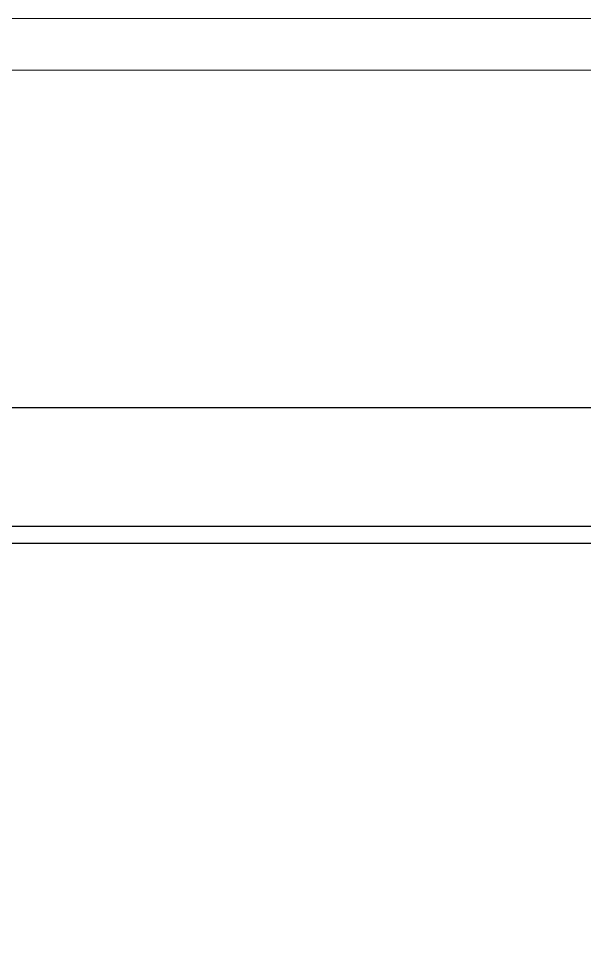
# Model space of a CAD drawing. Header units: millimetres. Extents: x -26983 to 60590, y 825 to 42375.
# Drawn here: x 56764.88 to 56781.14, y 17672.75 to 17699.24 of the extents above; entities that cross this region are included whole.
import ezdxf

# ---------------------------------------------------------------- set-up
doc = ezdxf.new("R2010")
doc.units = ezdxf.units.MM
doc.header["$LTSCALE"] = 100
doc.header["$MEASUREMENT"] = 0
doc.layers.get('0').update_dxf_attribs({"linetype": 'CONTINUOUS'})
for name, color, linetype in [('ELE7 (0.07)', 8, 'CONTINUOUS'), ('ELE9', 9, 'CONTINUOUS'), ('OVERHEAD DOOR - 1', 4, 'CONTINUOUS'), ('OVERHEAD DOOR - ELE', 9, 'CONTINUOUS'), ('주차-화물', 251, 'CONTINUOUS')]:
    doc.layers.add(name, color=color, linetype=linetype)

# ---------------------------------------------------------------- blocks, each defined once
blk = doc.blocks.new('A$Ca9da7916')
at = {"layer": 'ELE7 (0.07)', "ltscale": 0.002}
blk.add_line((227, 875), (227, 3325), dxfattribs=at)
at = {"layer": 'OVERHEAD DOOR - 1', "lineweight": 0}
for p, q in [((722, 3370.4), (722, 829.6)), ((798, 829.6), (798, 3370.4))]:
    blk.add_line(p, q, dxfattribs=at)
at = {"layer": 'OVERHEAD DOOR - ELE', "ltscale": 0.002}
blk.add_line((27, 3325), (27, 875), dxfattribs=at)
blk = doc.blocks.new('A$C9dd89177')
at = {"layer": '주차-화물', "ltscale": 0.1}
blk.add_lwpolyline([(0, 0), (11000, 0), (11000, 3250), (0, 3250), (0, 0), (11000, 3250)], dxfattribs=at)
blk = doc.blocks.new('B2FF')
at = {"layer": 'ELE9', "color": 253, "ltscale": 0.1, "xscale": -1, "rotation": 270}
blk.add_blockref('A$Ca9da7916', (37185924.7, 564844.3), dxfattribs=at)
at = {"layer": 'ELE9', "color": 253, "ltscale": 0.1, "rotation": 90.00000000000001}
blk.add_blockref('A$C9dd89177', (37189799.7, 553896.3), dxfattribs=at)

msp = doc.modelspace()

# ---------------------------------------------------------------- block references
at = {"xscale": 0.01956471256889679, "yscale": 0.01956471256889679, "zscale": 0.01956471256889679}
msp.add_blockref('B2FF', (-670794.073, 6632.608), dxfattribs=at)

doc.saveas('drawing.dxf')
